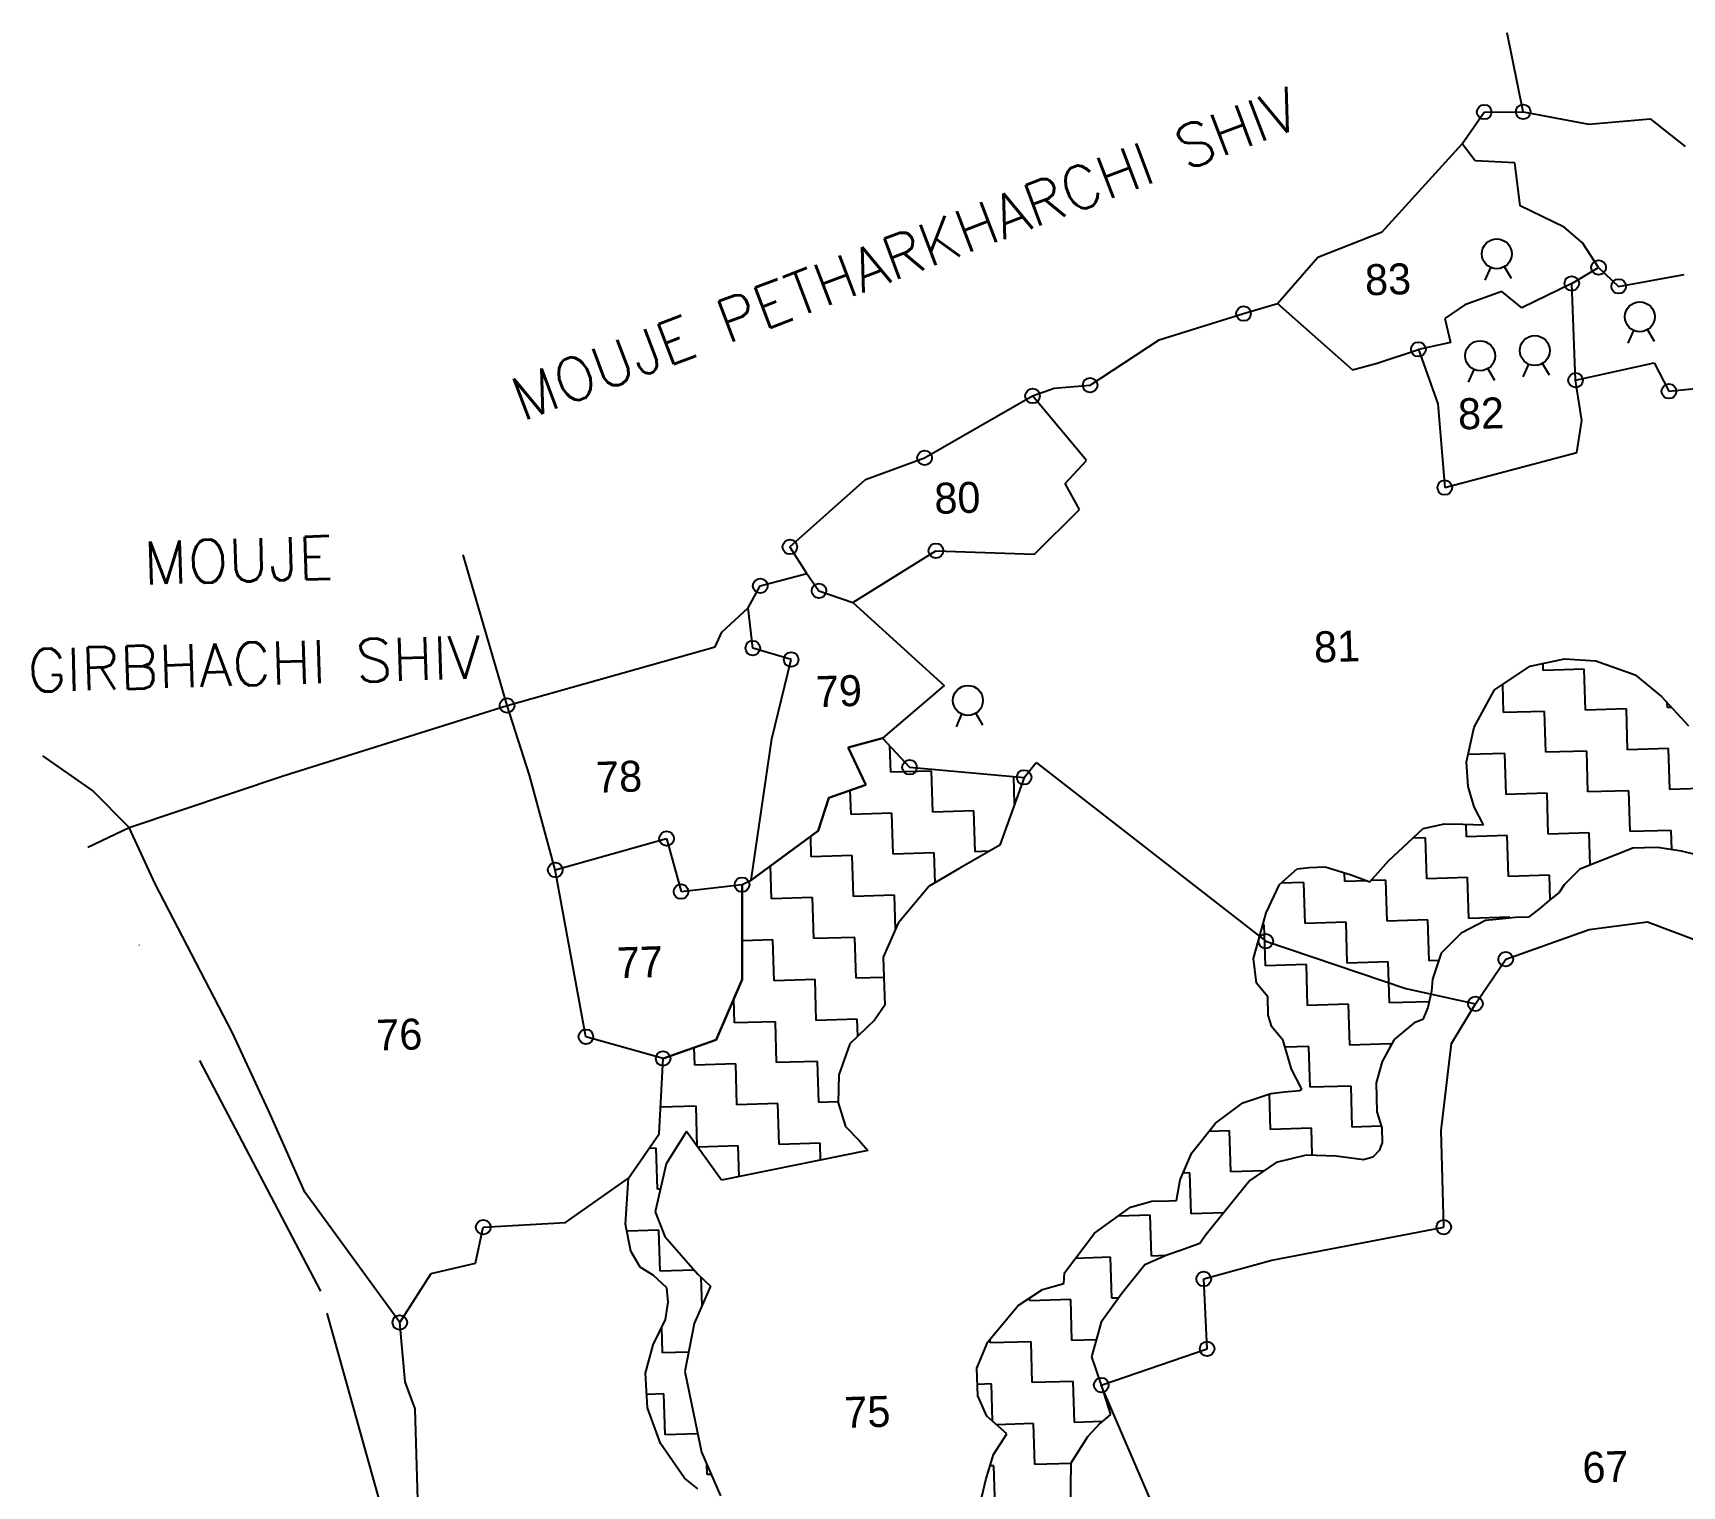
# Model space of a CAD drawing. Header units: metres. Extents: x 322885 to 326856, y 1820433 to 1822952.
# Drawn here: x 322885 to 323689, y 1822202 to 1822910 of the extents above; entities that cross this region are included whole.
import ezdxf
from ezdxf.enums import TextEntityAlignment as Align

# ---------------------------------------------------------------- set-up
doc = ezdxf.new("R2010")
doc.units = ezdxf.units.M
doc.linetypes.add('DASHDOT', pattern=[25.4, 12.7, -6.35, 0, -6.35])
doc.linetypes.add('DIVIDE', pattern=[31.75, 12.7, -6.35, 0, -6.35, 0, -6.35])
for name, color, linetype in [('POLY_HATCH', 12, 'Continuous'), ('POLY_PARCEL', 6, 'Continuous'), ('POLY_WATER', 4, 'Continuous'), ('TEXT_MAPOUT', 7, 'Continuous'), ('TEXT_PARCEL', 7, 'Continuous'), ('V_BOUND_LINE', 7, 'Continuous'), ('V_BOUND_STREAM_LINE', 7, 'DASHDOT'), ('V_DIVIDE_LINE', 7, 'DIVIDE')]:
    doc.layers.add(name, color=color, linetype=linetype)
doc.styles.get("Standard").update_dxf_attribs({"font": 'simplex.shx'})
doc.styles.add('TEXT_MAP', font='', dxfattribs={"height": 0.5})
doc.styles.get('TEXT_MAP').set_extended_font_data('Kruti Dev 050')

msp = doc.modelspace()

# ---------------------------------------------------------------- linework, layer by layer
for points in [[(323593.37, 1822789.85), (323596.06, 1822795.97)], [(323606.22, 1822790.67), (323602.77, 1822796.4)], [(323663.15, 1822759.14), (323665.84, 1822765.26)], [(323676, 1822759.96), (323672.55, 1822765.69)], [(323585.24, 1822740.11), (323587.94, 1822746.23)], [(323598.1, 1822740.94), (323594.65, 1822746.66)], [(323611.91, 1822742.68), (323614.6, 1822748.8)], [(323624.77, 1822743.5), (323621.32, 1822749.23)], [(323335.41, 1822571.99), (323338.1, 1822578.11)], [(323348.26, 1822572.81), (323344.81, 1822578.54)]]:
    msp.add_lwpolyline(points)
for centre, radius in [((323592.87, 1822871.86), 3.57), ((323611.88, 1822871.99), 3.57), ((323599, 1822802.66), 7.31), ((323648.67, 1822796.01), 3.57), ((323635.58, 1822788.22), 3.57), ((323658.46, 1822786.81), 3.57), ((323475.46, 1822773.5), 3.57), ((323668.78, 1822771.95), 7.31), ((323560.76, 1822756.08), 3.57), ((323590.88, 1822752.93), 7.31), ((323617.55, 1822755.5), 7.31), ((323637.45, 1822741.02), 3.57), ((323372.56, 1822733.33), 3.57), ((323400.64, 1822738.6), 3.57), ((323682.98, 1822735.61), 3.57), ((323319.9, 1822703.11), 3.57), ((323573.64, 1822688.61), 3.57), ((323254.16, 1822659.67), 3.57), ((323325.43, 1822657.83), 3.57), ((323239.73, 1822640.71), 3.57), ((323268.37, 1822638.28), 3.57), ((323236.06, 1822610.36), 3.57), ((323254.8, 1822604.75), 3.57), ((323341.04, 1822584.8), 7.31), ((323116.21, 1822582.29), 3.57), ((323312.56, 1822552.19), 3.57), ((323368.42, 1822547.28), 3.57), ((323194.05, 1822517.41), 3.57), ((323139.74, 1822502.08), 3.57), ((323201.06, 1822491.52), 3.57), ((323230.83, 1822494.92), 3.57), ((323486.31, 1822467.39), 3.57), ((323603.36, 1822458.54), 3.57), ((323588.58, 1822436.82), 3.57), ((323154.67, 1822420.74), 3.57), ((323192.34, 1822410.08), 3.57), ((323104.61, 1822327.82), 3.57), ((323573.16, 1822327.87), 3.57), ((323456.03, 1822302.57), 3.57), ((323063.88, 1822281.32), 3.57), ((323457.69, 1822268.51), 3.57), ((323406.08, 1822250.81), 3.57)]:
    msp.add_circle(centre, radius)
at = {"layer": 'POLY_HATCH'}
for p, q in [((323597.86, 1822589.93), (323615.37, 1822601.49)), ((323615.37, 1822601.49), (323632.08, 1822605.15)), ((323632.08, 1822605.15), (323647.35, 1822604.05)), ((323647.35, 1822604.05), (323666.48, 1822597.28)), ((323666.48, 1822597.28), (323679.41, 1822586.66)), ((323587.9, 1822571.78), (323597.86, 1822589.93)), ((323679.41, 1822586.66), (323692.46, 1822572.36)), ((323282.64, 1822561.88), (323299.31, 1822566.36)), ((323299.31, 1822566.36), (323312.56, 1822552.19)), ((323584.21, 1822554.87), (323587.9, 1822571.78)), ((323291.16, 1822543.59), (323282.64, 1822561.88)), ((323312.56, 1822552.19), (323368.42, 1822547.28)), ((323585.11, 1822542.83), (323584.21, 1822554.87)), ((323273.22, 1822537.3), (323291.16, 1822543.59)), ((323368.42, 1822547.28), (323356.56, 1822514.25)), ((323588.04, 1822532.94), (323585.11, 1822542.83)), ((323267.97, 1822521.24), (323273.22, 1822537.3)), ((323592.51, 1822524.15), (323588.04, 1822532.94)), ((323235.27, 1822497.1), (323267.97, 1822521.24)), ((323546.2, 1822506.6), (323563.06, 1822522.34)), ((323563.06, 1822522.34), (323573.58, 1822524.63)), ((323573.58, 1822524.63), (323582.52, 1822524.37)), ((323582.52, 1822524.37), (323592.51, 1822524.15)), ((323356.56, 1822514.25), (323337.15, 1822502.89)), ((323665.36, 1822512.71), (323639.58, 1822502.48)), ((323671.14, 1822512.89), (323665.36, 1822512.71)), ((323677.45, 1822513.08), (323671.14, 1822512.89)), ((323689.08, 1822511.34), (323677.45, 1822513.08)), ((323696.5, 1822509.46), (323689.08, 1822511.34)), ((323337.15, 1822502.89), (323322.15, 1822494.14)), ((323492.95, 1822495), (323501.65, 1822502.62)), ((323501.65, 1822502.62), (323507.41, 1822503.32)), ((323507.41, 1822503.32), (323515.28, 1822503.56)), ((323515.28, 1822503.56), (323528.01, 1822499.75)), ((323537.05, 1822496.35), (323546.2, 1822506.6)), ((323639.58, 1822502.48), (323631.92, 1822494.89)), ((323230.83, 1822494.92), (323235.27, 1822497.1)), ((323230.96, 1822448.69), (323230.83, 1822494.92)), ((323322.15, 1822494.14), (323307.04, 1822476.07)), ((323486.54, 1822481.16), (323492.95, 1822495)), ((323528.01, 1822499.75), (323537.05, 1822496.35)), ((323631.92, 1822494.89), (323629.41, 1822491.14)), ((323624.79, 1822487.32), (323620.17, 1822483.5)), ((323629.41, 1822491.14), (323624.79, 1822487.32)), ((323480.39, 1822458.92), (323486.54, 1822481.16)), ((323593.53, 1822477.43), (323581.62, 1822471.29)), ((323601.92, 1822478.22), (323593.53, 1822477.43)), ((323608.21, 1822478.93), (323601.92, 1822478.22)), ((323614.52, 1822479.13), (323608.21, 1822478.93)), ((323620.17, 1822483.5), (323614.52, 1822479.13)), ((323307.04, 1822476.07), (323299.71, 1822459.55)), ((323581.62, 1822471.29), (323571.93, 1822461.54)), ((323571.93, 1822461.54), (323567.58, 1822448.79)), ((323299.71, 1822459.55), (323300.01, 1822449.78)), ((323481.8, 1822446.89), (323480.39, 1822458.92)), ((323218.22, 1822419.25), (323230.96, 1822448.69)), ((323300.01, 1822449.78), (323300.29, 1822440.67)), ((323487.26, 1822440.23), (323481.8, 1822446.89)), ((323567.58, 1822448.79), (323567.23, 1822443)), ((323300.29, 1822440.67), (323300.43, 1822436.11)), ((323487.54, 1822431.32), (323487.26, 1822440.23)), ((323567.23, 1822443), (323565.37, 1822435.07)), ((323300.43, 1822436.11), (323295.43, 1822428.78)), ((323489.29, 1822425.6), (323487.54, 1822431.32)), ((323562.92, 1822429.21), (323558.77, 1822427.51)), ((323565.37, 1822435.07), (323562.92, 1822429.21)), ((323295.43, 1822428.78), (323283.38, 1822417.33)), ((323494.75, 1822418.94), (323489.29, 1822425.6)), ((323558.77, 1822427.51), (323549.02, 1822419.33)), ((323192.34, 1822410.08), (323218.22, 1822419.25)), ((323283.38, 1822417.33), (323277.97, 1822402.18)), ((323498.86, 1822404.89), (323494.75, 1822418.94)), ((323549.02, 1822419.33), (323543.04, 1822408.64)), ((323190.36, 1822373.34), (323192.34, 1822410.08)), ((323543.04, 1822408.64), (323540.13, 1822398.21)), ((323277.97, 1822402.18), (323277.74, 1822388.48)), ((323503.89, 1822395.07), (323498.86, 1822404.89)), ((323540.13, 1822398.21), (323540.57, 1822384.04)), ((323475.19, 1822388.42), (323488.71, 1822393.04)), ((323488.71, 1822393.04), (323495.52, 1822393.77)), ((323495.52, 1822393.77), (323502.85, 1822394.52)), ((323502.85, 1822394.52), (323503.89, 1822395.07)), ((323277.74, 1822388.48), (323281.36, 1822376.86)), ((323461.82, 1822378.56), (323475.19, 1822388.42)), ((323540.57, 1822384.04), (323542.91, 1822376.23)), ((323175.46, 1822351.75), (323190.36, 1822373.34)), ((323203.69, 1822374.47), (323193.83, 1822358.67)), ((323220.86, 1822350.68), (323203.69, 1822374.47)), ((323281.36, 1822376.86), (323288.09, 1822369.89)), ((323450.18, 1822364.04), (323461.82, 1822378.56)), ((323542.91, 1822376.23), (323543.13, 1822368.89)), ((323292.2, 1822365.25), (323220.86, 1822350.68)), ((323288.09, 1822369.89), (323292.2, 1822365.25)), ((323541.67, 1822365.16), (323538.61, 1822361.92)), ((323543.13, 1822368.89), (323541.67, 1822365.16)), ((323193.83, 1822358.67), (323188.52, 1822335.26)), ((323444.55, 1822350.86), (323450.18, 1822364.04)), ((323491.35, 1822359.42), (323478.47, 1822350.62)), ((323505.97, 1822363.02), (323491.35, 1822359.42)), ((323520.71, 1822362.42), (323505.97, 1822363.02)), ((323533.92, 1822360.72), (323520.71, 1822362.42)), ((323538.61, 1822361.92), (323533.92, 1822360.72)), ((323174.06, 1822329.34), (323175.46, 1822351.75)), ((323442.75, 1822340.83), (323444.55, 1822350.86)), ((323478.47, 1822350.62), (323457.19, 1822324.23)), ((323430.67, 1822340.46), (323439.08, 1822340.71)), ((323439.08, 1822340.71), (323442.75, 1822340.83)), ((323188.52, 1822335.26), (323193.19, 1822323.35)), ((323402.77, 1822324.91), (323420.25, 1822337.51)), ((323420.25, 1822337.51), (323430.67, 1822340.46)), ((323176.58, 1822316.17), (323174.06, 1822329.34)), ((323388.12, 1822305.56), (323402.77, 1822324.91)), ((323193.19, 1822323.35), (323209.27, 1822304.91)), ((323454.16, 1822319.93), (323444.8, 1822316.49)), ((323457.19, 1822324.23), (323454.16, 1822319.93)), ((323181.07, 1822308.37), (323176.58, 1822316.17)), ((323427.24, 1822309.45), (323416.09, 1822295.45)), ((323438.03, 1822314.18), (323427.24, 1822309.45)), ((323444.8, 1822316.49), (323438.03, 1822314.18)), ((323187.55, 1822304.33), (323181.07, 1822308.37)), ((323194.1, 1822298.17), (323187.55, 1822304.33)), ((323209.27, 1822304.91), (323215.48, 1822299.07)), ((323387.76, 1822300.3), (323388.12, 1822305.56)), ((323194.84, 1822291.31), (323194.1, 1822298.17)), ((323215.48, 1822299.07), (323207.42, 1822280.75)), ((323365.49, 1822289.64), (323377.34, 1822297.36)), ((323377.34, 1822297.36), (323387.76, 1822300.3)), ((323416.09, 1822295.45), (323406, 1822281.48)), ((323193.51, 1822282.79), (323194.84, 1822291.31)), ((323350.79, 1822271.87), (323365.49, 1822289.64)), ((323187.53, 1822270.43), (323193.51, 1822282.79)), ((323207.42, 1822280.75), (323202.97, 1822257.37)), ((323406, 1822281.48), (323401.26, 1822264.52)), ((323183.71, 1822256.54), (323187.53, 1822270.43)), ((323345.4, 1822259.11), (323350.79, 1822271.87)), ((323401.26, 1822264.52), (323406.08, 1822250.81)), ((323184.76, 1822239.62), (323183.71, 1822256.54)), ((323202.97, 1822257.37), (323211.07, 1822218.02)), ((323345.82, 1822245.47), (323345.4, 1822259.11)), ((323350.32, 1822235.64), (323345.82, 1822245.47)), ((323406.08, 1822250.81), (323410.53, 1822236.44)), ((323191.12, 1822222.34), (323184.76, 1822239.62)), ((323410.53, 1822236.44), (323405.41, 1822232.08)), ((323360.04, 1822227.01), (323350.32, 1822235.64)), ((323405.41, 1822232.08), (323399.29, 1822225.59)), ((323202.76, 1822205.32), (323191.12, 1822222.34)), ((323353.52, 1822216.84), (323360.04, 1822227.01)), ((323399.29, 1822225.59), (323391.27, 1822212.73)), ((323211.07, 1822218.02), (323220.33, 1822196.78)), ((323349.69, 1822204.61), (323353.52, 1822216.84)), ((323391.27, 1822212.73), (323390.93, 1822189.6)), ((323209.28, 1822200.22), (323202.76, 1822205.32)), ((323345.92, 1822188.02), (323349.69, 1822204.61))]:
    msp.add_line(p, q, dxfattribs=at)
at = {"layer": 'POLY_HATCH', "linetype": 'Continuous'}
for p, q in [((323621.68, 1822599.44), (323621.58, 1822602.85)), ((323641.65, 1822600.05), (323621.68, 1822599.44)), ((323642.27, 1822580.08), (323641.65, 1822600.05)), ((323602.32, 1822578.86), (323601.9, 1822592.6)), ((323682.21, 1822581.3), (323682.14, 1822583.67)), ((323622.29, 1822579.47), (323602.32, 1822578.86)), ((323622.9, 1822559.5), (323622.29, 1822579.47)), ((323662.24, 1822580.69), (323642.27, 1822580.08)), ((323662.85, 1822560.72), (323662.24, 1822580.69)), ((323684.24, 1822581.36), (323682.21, 1822581.3)), ((323303.35, 1822549.72), (323302.96, 1822562.45)), ((323602.93, 1822558.89), (323584.97, 1822558.34)), ((323603.54, 1822538.91), (323602.93, 1822558.89)), ((323642.88, 1822560.11), (323622.9, 1822559.5)), ((323643.49, 1822540.14), (323642.88, 1822560.11)), ((323682.82, 1822561.33), (323662.85, 1822560.72)), ((323683.43, 1822541.36), (323682.82, 1822561.33)), ((323323.32, 1822550.33), (323303.35, 1822549.72)), ((323323.93, 1822530.36), (323323.32, 1822550.33)), ((323363.79, 1822534.38), (323363.38, 1822547.72)), ((323703.4, 1822541.97), (323683.43, 1822541.36)), ((323283.99, 1822529.14), (323283.63, 1822540.95)), ((323623.52, 1822539.53), (323603.54, 1822538.91)), ((323624.13, 1822519.55), (323623.52, 1822539.53)), ((323663.46, 1822540.75), (323643.49, 1822540.14)), ((323664.07, 1822520.78), (323663.46, 1822540.75)), ((323303.96, 1822529.75), (323283.99, 1822529.14)), ((323304.57, 1822509.78), (323303.96, 1822529.75)), ((323343.91, 1822530.97), (323323.93, 1822530.36)), ((323344.52, 1822511), (323343.91, 1822530.97)), ((323264.63, 1822508.55), (323264.32, 1822518.55)), ((323564.21, 1822517.72), (323557.9, 1822517.53)), ((323564.82, 1822497.75), (323564.21, 1822517.72)), ((323584.18, 1822518.33), (323584, 1822524.34)), ((323604.15, 1822518.94), (323584.18, 1822518.33)), ((323604.77, 1822498.97), (323604.15, 1822518.94)), ((323644.1, 1822520.16), (323624.13, 1822519.55)), ((323644.58, 1822504.47), (323644.1, 1822520.16)), ((323684.04, 1822521.39), (323664.07, 1822520.78)), ((323684.33, 1822512.05), (323684.04, 1822521.39)), ((323324.55, 1822510.39), (323304.57, 1822509.78)), ((323324.99, 1822495.8), (323324.55, 1822510.39)), ((323351.36, 1822511.21), (323344.52, 1822511)), ((323245.27, 1822487.97), (323244.77, 1822504.12)), ((323284.6, 1822509.17), (323264.63, 1822508.55)), ((323285.21, 1822489.19), (323284.6, 1822509.17)), ((323504.91, 1822495.91), (323493.59, 1822495.57)), ((323505.52, 1822475.94), (323504.91, 1822495.91)), ((323524.88, 1822496.53), (323524.75, 1822500.73)), ((323535.7, 1822496.86), (323524.88, 1822496.53)), ((323544.85, 1822497.14), (323537.55, 1822496.91)), ((323545.46, 1822477.16), (323544.85, 1822497.14)), ((323584.79, 1822498.36), (323564.82, 1822497.75)), ((323585.4, 1822478.39), (323584.79, 1822498.36)), ((323624.74, 1822499.58), (323604.77, 1822498.97)), ((323625.1, 1822487.58), (323624.74, 1822499.58)), ((323265.24, 1822488.58), (323245.27, 1822487.97)), ((323265.85, 1822468.61), (323265.24, 1822488.58)), ((323305.18, 1822489.8), (323285.21, 1822489.19)), ((323305.7, 1822473.05), (323305.18, 1822489.8)), ((323565.43, 1822477.78), (323545.46, 1822477.16)), ((323566.04, 1822457.8), (323565.43, 1822477.78)), ((323605.38, 1822479), (323585.4, 1822478.39)), ((323605.39, 1822478.61), (323605.38, 1822479)), ((323485.54, 1822475.33), (323484.92, 1822475.31)), ((323486.16, 1822455.36), (323485.54, 1822475.33)), ((323525.49, 1822476.55), (323505.52, 1822475.94)), ((323526.1, 1822456.58), (323525.49, 1822476.55)), ((323245.88, 1822468), (323230.91, 1822467.54)), ((323246.49, 1822448.03), (323245.88, 1822468)), ((323285.82, 1822469.22), (323265.85, 1822468.61)), ((323286.43, 1822449.25), (323285.82, 1822469.22)), ((323506.13, 1822455.97), (323486.16, 1822455.36)), ((323506.74, 1822436), (323506.13, 1822455.97)), ((323546.07, 1822457.19), (323526.1, 1822456.58)), ((323546.68, 1822437.22), (323546.07, 1822457.19)), ((323570.7, 1822457.95), (323566.04, 1822457.8)), ((323266.46, 1822448.64), (323246.49, 1822448.03)), ((323267.07, 1822428.67), (323266.46, 1822448.64)), ((323300.01, 1822449.66), (323286.43, 1822449.25)), ((323227.13, 1822427.44), (323226.77, 1822439.02)), ((323566.02, 1822437.81), (323546.68, 1822437.22)), ((323287.05, 1822429.28), (323267.07, 1822428.67)), ((323287.3, 1822421.06), (323287.05, 1822429.28)), ((323526.71, 1822436.61), (323506.74, 1822436)), ((323527.32, 1822416.64), (323526.71, 1822436.61)), ((323247.1, 1822428.05), (323227.13, 1822427.44)), ((323247.71, 1822408.08), (323247.1, 1822428.05)), ((323207.77, 1822406.86), (323207.51, 1822415.45)), ((323507.35, 1822416.03), (323495.7, 1822415.67)), ((323507.96, 1822396.05), (323507.35, 1822416.03)), ((323547.29, 1822417.25), (323527.32, 1822416.64)), ((323547.32, 1822416.3), (323547.29, 1822417.25)), ((323227.74, 1822407.47), (323207.77, 1822406.86)), ((323228.35, 1822387.5), (323227.74, 1822407.47)), ((323267.68, 1822408.69), (323247.71, 1822408.08)), ((323268.3, 1822388.72), (323267.68, 1822408.69)), ((323277.75, 1822389.01), (323268.3, 1822388.72)), ((323488.6, 1822375.47), (323488.07, 1822392.82)), ((323527.93, 1822396.67), (323507.96, 1822396.05)), ((323528.54, 1822376.69), (323527.93, 1822396.67)), ((323208.38, 1822386.89), (323191.06, 1822386.36)), ((323208.98, 1822367.14), (323208.38, 1822386.89)), ((323248.32, 1822388.11), (323228.35, 1822387.5)), ((323248.93, 1822368.14), (323248.32, 1822388.11)), ((323468.63, 1822374.86), (323458.61, 1822374.55)), ((323469.24, 1822354.89), (323468.63, 1822374.86)), ((323508.57, 1822376.08), (323488.6, 1822375.47)), ((323508.97, 1822362.9), (323508.57, 1822376.08)), ((323542.64, 1822377.12), (323528.54, 1822376.69)), ((323189.02, 1822366.31), (323185.42, 1822366.2)), ((323189.63, 1822346.33), (323189.02, 1822366.31)), ((323228.96, 1822367.53), (323209.14, 1822366.92)), ((323229.42, 1822352.43), (323228.96, 1822367.53)), ((323268.91, 1822368.75), (323248.93, 1822368.14)), ((323269.16, 1822360.55), (323268.91, 1822368.75)), ((323449.27, 1822354.28), (323445.97, 1822354.18)), ((323449.88, 1822334.3), (323449.27, 1822354.28)), ((323485.44, 1822355.38), (323469.24, 1822354.89)), ((323191.04, 1822346.38), (323189.63, 1822346.33)), ((323429.91, 1822333.69), (323414.29, 1822333.22)), ((323430.52, 1822313.72), (323429.91, 1822333.69)), ((323465.7, 1822334.79), (323449.88, 1822334.3)), ((323190.24, 1822326.36), (323174.72, 1822325.89)), ((323190.85, 1822306.39), (323190.24, 1822326.36)), ((323410.54, 1822313.11), (323393.44, 1822312.59)), ((323411.16, 1822293.14), (323410.54, 1822313.11)), ((323437.46, 1822313.93), (323430.52, 1822313.72)), ((323207.53, 1822306.9), (323190.85, 1822306.39)), ((323211.35, 1822289.69), (323210.94, 1822303.34)), ((323371.21, 1822291.92), (323371.17, 1822293.34)), ((323391.18, 1822292.53), (323371.21, 1822291.92)), ((323391.79, 1822272.56), (323391.18, 1822292.53)), ((323414.5, 1822293.24), (323411.16, 1822293.14)), ((323192.07, 1822266.44), (323191.69, 1822279.02)), ((323351.85, 1822271.33), (323351.8, 1822273.09)), ((323371.82, 1822271.94), (323351.85, 1822271.33)), ((323372.43, 1822251.97), (323371.82, 1822271.94)), ((323403.6, 1822272.92), (323391.79, 1822272.56)), ((323204.77, 1822266.83), (323192.07, 1822266.44)), ((323392.41, 1822252.58), (323372.43, 1822251.97)), ((323393.02, 1822232.61), (323392.41, 1822252.58)), ((323192.68, 1822246.47), (323184.35, 1822246.22)), ((323193.3, 1822226.5), (323192.68, 1822246.47)), ((323352.46, 1822251.36), (323345.64, 1822251.15)), ((323353.02, 1822233.25), (323352.46, 1822251.36)), ((323373.04, 1822232), (323355.04, 1822231.45)), ((323373.66, 1822212.03), (323373.04, 1822232)), ((323406.52, 1822233.02), (323393.02, 1822232.61)), ((323209.22, 1822226.99), (323193.3, 1822226.5)), ((323391.27, 1822212.57), (323373.66, 1822212.03)), ((323213.88, 1822207.14), (323213.73, 1822211.91)), ((323215.79, 1822207.2), (323213.88, 1822207.14)), ((323353.68, 1822211.42), (323351.8, 1822211.36)), ((323354.29, 1822191.44), (323353.68, 1822211.42))]:
    msp.add_line(p, q, dxfattribs=at)
at = {"layer": 'POLY_PARCEL'}
for p, q in [((323588.4, 1822848.02), (323582.18, 1822856.31)), ((323607.86, 1822847.03), (323588.4, 1822848.02)), ((323610.48, 1822826.12), (323607.86, 1822847.03)), ((323631.81, 1822815.69), (323610.48, 1822826.12)), ((323640.77, 1822808.05), (323631.81, 1822815.69)), ((323648.67, 1822796.01), (323640.77, 1822808.05)), ((323635.58, 1822788.22), (323648.67, 1822796.01)), ((323648.67, 1822796.01), (323658.46, 1822786.81)), ((323658.46, 1822786.81), (323690.4, 1822792.53)), ((323601.45, 1822784.27), (323583.42, 1822777.78)), ((323611.21, 1822776.25), (323601.45, 1822784.27)), ((323635.58, 1822788.22), (323611.21, 1822776.25)), ((323637.45, 1822741.02), (323635.58, 1822788.22)), ((323492.08, 1822778.42), (323528.61, 1822746.02)), ((323583.42, 1822777.78), (323573.71, 1822771.15)), ((323573.71, 1822771.15), (323576.45, 1822759.35)), ((323576.45, 1822759.35), (323560.76, 1822756.08)), ((323540.62, 1822749.41), (323560.76, 1822756.08)), ((323560.76, 1822756.08), (323570.22, 1822729.57)), ((323528.61, 1822746.02), (323540.62, 1822749.41)), ((323637.45, 1822741.02), (323675.77, 1822749.54)), ((323675.77, 1822749.54), (323682.98, 1822735.61)), ((323640.57, 1822721.35), (323637.45, 1822741.02)), ((323682.98, 1822735.61), (323723.26, 1822739.75)), ((323398.89, 1822701.81), (323372.56, 1822733.33)), ((323570.22, 1822729.57), (323573.64, 1822688.61)), ((323638.02, 1822705.71), (323640.57, 1822721.35)), ((323573.64, 1822688.61), (323638.02, 1822705.71)), ((323388.4, 1822690.67), (323398.89, 1822701.81)), ((323395.49, 1822678), (323388.4, 1822690.67)), ((323373.46, 1822656.2), (323395.49, 1822678)), ((323284.9, 1822632.61), (323325.43, 1822657.83)), ((323325.43, 1822657.83), (323373.46, 1822656.2)), ((323262.5, 1822646.7), (323268.37, 1822638.28)), ((323268.37, 1822638.28), (323284.9, 1822632.61)), ((323284.9, 1822632.61), (323329.47, 1822592.01)), ((323236.06, 1822610.36), (323233.89, 1822629.96)), ((323254.8, 1822604.75), (323236.06, 1822610.36)), ((323245.37, 1822566.04), (323254.8, 1822604.75)), ((323329.47, 1822592.01), (323299.31, 1822566.36)), ((323127.12, 1822548.32), (323116.21, 1822582.29)), ((323235.27, 1822497.1), (323245.37, 1822566.04)), ((323299.31, 1822566.36), (323282.64, 1822561.88)), ((323299.31, 1822566.36), (323312.56, 1822552.19)), ((323282.64, 1822561.88), (323291.16, 1822543.59)), ((323312.56, 1822552.19), (323368.42, 1822547.28)), ((323368.42, 1822547.28), (323374.39, 1822554.53)), ((323374.39, 1822554.53), (323486.31, 1822467.39)), ((323139.74, 1822502.08), (323127.12, 1822548.32)), ((323291.16, 1822543.59), (323273.22, 1822537.3)), ((323273.22, 1822537.3), (323267.97, 1822521.24)), ((323267.97, 1822521.24), (323235.27, 1822497.1)), ((323139.74, 1822502.08), (323194.05, 1822517.41)), ((323194.05, 1822517.41), (323201.06, 1822491.52)), ((323154.67, 1822420.74), (323139.74, 1822502.08)), ((323201.06, 1822491.52), (323230.83, 1822494.92)), ((323230.83, 1822494.92), (323235.27, 1822497.1)), ((323230.83, 1822494.92), (323230.96, 1822448.69)), ((323603.36, 1822458.54), (323644.14, 1822472.97)), ((323644.14, 1822472.97), (323672.58, 1822476.8)), ((323672.58, 1822476.8), (323712.1, 1822461.87)), ((323486.31, 1822467.39), (323554.7, 1822444.33)), ((323588.58, 1822436.82), (323603.36, 1822458.54)), ((323230.96, 1822448.69), (323218.22, 1822419.25)), ((323554.7, 1822444.33), (323588.58, 1822436.82)), ((323576.94, 1822417.47), (323588.58, 1822436.82)), ((323192.34, 1822410.08), (323154.67, 1822420.74)), ((323218.22, 1822419.25), (323192.34, 1822410.08)), ((323571.83, 1822374.92), (323576.94, 1822417.47)), ((323190.36, 1822373.34), (323192.34, 1822410.08)), ((323175.46, 1822351.75), (323190.36, 1822373.34)), ((323573.16, 1822327.87), (323571.83, 1822374.92)), ((323144.72, 1822330.15), (323175.46, 1822351.75)), ((323100.79, 1822310.3), (323104.61, 1822327.82)), ((323104.61, 1822327.82), (323144.72, 1822330.15)), ((323489.27, 1822311.65), (323573.16, 1822327.87)), ((323079.16, 1822305.28), (323100.79, 1822310.3)), ((323456.03, 1822302.57), (323489.27, 1822311.65)), ((323063.88, 1822281.32), (323079.16, 1822305.28)), ((323457.69, 1822268.51), (323456.03, 1822302.57)), ((323406.08, 1822250.81), (323457.69, 1822268.51)), ((323432.13, 1822189.86), (323406.08, 1822250.81))]:
    msp.add_line(p, q, dxfattribs=at)
at = {"layer": 'POLY_WATER'}
for p, q in [((322944.49, 1822495.32), (322931.83, 1822522.88)), ((322982.26, 1822422.66), (322944.49, 1822495.32)), ((323000.73, 1822382.55), (322982.26, 1822422.66)), ((323017.6, 1822344.94), (323000.73, 1822382.55)), ((323063.88, 1822281.32), (323017.6, 1822344.94)), ((323066.47, 1822252.43), (323063.88, 1822281.32)), ((323071.37, 1822239.13), (323066.47, 1822252.43)), ((323073.06, 1822183.67), (323071.37, 1822239.13))]:
    msp.add_line(p, q, dxfattribs=at)
at = {"layer": 'V_BOUND_LINE'}
for p, q in [((323582.18, 1822856.31), (323592.87, 1822871.86)), ((323592.87, 1822871.86), (323611.88, 1822871.99)), ((323611.88, 1822871.99), (323643.84, 1822865.92)), ((323643.84, 1822865.92), (323673.76, 1822868.6)), ((323673.76, 1822868.6), (323690.94, 1822855.02)), ((323543.07, 1822813.47), (323582.18, 1822856.31)), ((323511.69, 1822801.05), (323543.07, 1822813.47)), ((323492.08, 1822778.42), (323511.69, 1822801.05)), ((323475.46, 1822773.5), (323492.08, 1822778.42)), ((323434.38, 1822760.79), (323475.46, 1822773.5)), ((323400.64, 1822738.6), (323434.38, 1822760.79)), ((323372.56, 1822733.33), (323383.03, 1822737.18)), ((323383.03, 1822737.18), (323400.64, 1822738.6)), ((323319.9, 1822703.11), (323372.56, 1822733.33)), ((323291.1, 1822692.53), (323319.9, 1822703.11)), ((323254.16, 1822659.67), (323291.1, 1822692.53)), ((323262.5, 1822646.7), (323254.16, 1822659.67)), ((323239.73, 1822640.71), (323262.5, 1822646.7)), ((323233.89, 1822629.96), (323239.73, 1822640.71)), ((323221.01, 1822618.11), (323233.89, 1822629.96)), ((323217.7, 1822610.95), (323221.01, 1822618.11)), ((323116.21, 1822582.29), (323217.7, 1822610.95)), ((323006.95, 1822548.09), (323116.21, 1822582.29)), ((322931.83, 1822522.88), (323006.95, 1822548.09))]:
    msp.add_line(p, q, dxfattribs=at)
at = {"layer": 'V_BOUND_STREAM_LINE', "ltscale": 10}
for p, q in [((322911.72, 1822513.15), (322931.83, 1822522.88)), ((323025.42, 1822296.63), (322911.72, 1822513.15)), ((323062.6, 1822163.57), (323025.42, 1822296.63))]:
    msp.add_line(p, q, dxfattribs=at)
at = {"layer": 'V_DIVIDE_LINE', "ltscale": 10}
for p, q in [((323611.88, 1822871.99), (323604.1, 1822910.42)), ((323116.21, 1822582.29), (323094.81, 1822655.9)), ((322913.93, 1822540.84), (322889.79, 1822557.8)), ((322931.83, 1822522.88), (322913.93, 1822540.84))]:
    msp.add_line(p, q, dxfattribs=at)

# ---------------------------------------------------------------- texts
at = {"layer": 'TEXT_MAPOUT'}
for s, height, rotation, p in [('MOUJE PETHARKHARCHI SHIV', 20.9779, 20.72238, (323310.31, 1822802.67)), ('MOUJE', 20.978, 1.75244, (322985.11, 1822653.2)), ('GIRBHACHI SHIV', 20.9779, 1.75244, (322992.86, 1822602.7))]:
    msp.add_text(s, height=height, rotation=rotation, dxfattribs=at).set_placement(p, align=Align.MIDDLE)
at = {"layer": 'TEXT_PARCEL', "style": 'TEXT_MAP'}
for s, p in [('83', (323534.93, 1822782.38)), ('82', (323580.3, 1822716.97)), ('80', (323324.88, 1822675.78)), ('81', (323510.06, 1822603.27)), ('79', (323267.08, 1822581.51)), ('78', (323159.82, 1822539.74)), ('77', (323169.99, 1822449.2)), ('76', (323052.61, 1822413.91)), ('75', (323280.95, 1822229.84)), ('67', (323641.03, 1822202.97))]:
    msp.add_text(s, height=15.104, rotation=1.75244, dxfattribs=at).set_placement(p)

doc.saveas('drawing.dxf')
